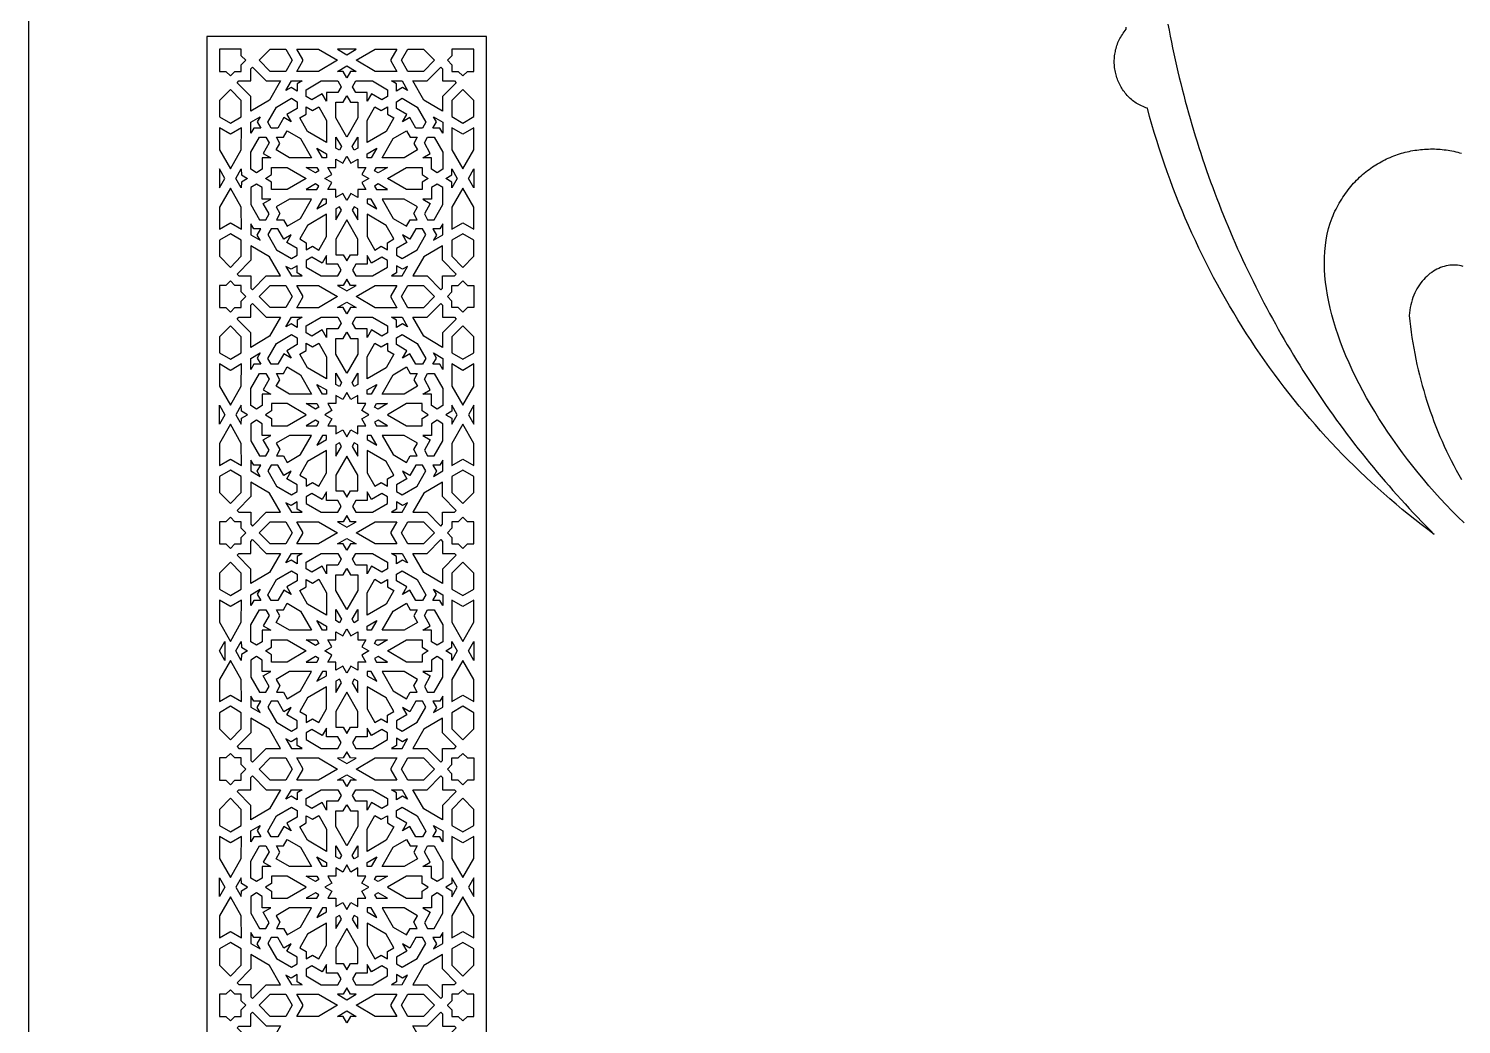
# Model space of a CAD drawing. Extents: x -425 to 425, y -1100 to 1100.
# Drawn here: x -425 to 25.6, y -746.6 to -433.5 of the extents above; entities that cross this region are included whole.
import ezdxf

# ---------------------------------------------------------------- set-up
doc = ezdxf.new("R2010")
doc.units = 0
doc.layers.add('LAYER_1', color=18, linetype='CONTINUOUS')
doc.layers.add('LAYER_2', color=5, linetype='CONTINUOUS')

msp = doc.modelspace()

# ---------------------------------------------------------------- linework, layer by layer
at = {"layer": 'LAYER_1'}
for points in [[(-425, -1100), (425, -1100), (425, 1100), (-425, 1100)], [(-365, -444.93), (-364.99, -444.94), (-364.99, -446.98), (-362.97, -446.98), (-361.56, -448.42), (-360.14, -446.98), (-358.12, -446.98), (-358.12, -444.94), (-356.71, -443.49), (-358.12, -442.04), (-358.12, -440), (-365, -440)], [(-342.1, -443.49), (-344.08, -446.98), (-349.06, -446.98), (-352.5, -443.49), (-349.06, -440), (-344.08, -440)], [(-327.89, -443.49), (-333.82, -446.99), (-340.65, -446.99), (-338.78, -443.7), (-338.73, -443.49), (-338.78, -443.28), (-340.65, -439.99), (-333.82, -439.99)], [(-323.57, -440), (-326.25, -440), (-327.87, -440.02), (-324.94, -441.73), (-322.01, -440.01)], [(-311.13, -443.49), (-311.08, -443.7), (-309.21, -446.99), (-316.04, -446.99), (-321.98, -443.49), (-316.04, -439.99), (-309.21, -439.99), (-311.08, -443.28)], [(-297.36, -443.49), (-300.8, -446.99), (-305.78, -446.99), (-307.77, -443.49), (-305.78, -439.99), (-300.8, -439.99)], [(-291.88, -440), (-291.88, -442.04), (-293.3, -443.49), (-293.3, -443.49), (-293.3, -443.49), (-291.88, -444.94), (-291.88, -446.98), (-289.87, -446.98), (-288.45, -448.42), (-287.03, -446.98), (-285.02, -446.98), (-285.02, -444.94), (-285, -444.92), (-285, -440)], [(-349.23, -455.99), (-355.15, -459.46), (-355.15, -454.92), (-359.45, -450.56), (-358.9, -449.99), (-355.14, -449.99), (-355.14, -446.18), (-354.59, -445.62), (-350.29, -449.98), (-345.8, -449.98)], [(-322.01, -446.96), (-323.82, -446.98), (-324.94, -448.95), (-326.06, -446.98), (-327.87, -446.96), (-324.94, -445.25)], [(-299.7, -449.98), (-295.41, -445.62), (-294.86, -446.18), (-294.86, -449.99), (-291.11, -449.99), (-290.55, -450.56), (-294.85, -454.92), (-294.85, -459.46), (-300.76, -455.99), (-304.18, -449.98)], [(-340.55, -453.19), (-342.49, -452.06), (-344.07, -452.96), (-342.38, -449.99), (-338.99, -449.98), (-340.55, -450.92)], [(-327.78, -453.63), (-331.35, -453.63), (-331.35, -456.36), (-332.69, -454), (-335.93, -455.9), (-337.73, -454.84), (-337.73, -452.73), (-333.03, -449.99), (-327.79, -449.99), (-326.68, -451.82)], [(-323.19, -451.82), (-322.09, -449.99), (-316.84, -449.99), (-312.14, -452.73), (-312.14, -454.84), (-313.94, -455.9), (-317.18, -454), (-318.52, -456.36), (-318.52, -453.63), (-322.09, -453.63)], [(-309.32, -450.92), (-310.88, -449.98), (-307.49, -449.99), (-305.8, -452.96), (-307.38, -452.06), (-309.32, -453.19)], [(-361.56, -452.67), (-361.56, -452.67), (-365, -456.16), (-365, -461.21), (-361.56, -463.22), (-358.12, -461.21), (-358.12, -456.16), (-361.55, -452.67)], [(-326.12, -456.65), (-324.94, -454.7), (-323.75, -456.65), (-321.5, -456.65), (-321.5, -461.58), (-324.94, -467.62), (-328.38, -461.58), (-328.38, -456.65)], [(-288.45, -452.67), (-291.89, -456.16), (-291.89, -461.2), (-288.45, -463.22), (-285.01, -461.2), (-285.01, -456.16)], [(-342.35, -455.44), (-340.55, -456.5), (-340.55, -458.61), (-343.79, -460.51), (-342.45, -462.86), (-344.77, -461.5), (-346.65, -464.79), (-348.73, -464.79), (-349.77, -462.97), (-347.05, -458.2)], [(-339.73, -461.61), (-337.73, -460.44), (-337.73, -458.15), (-335.78, -459.29), (-333.78, -458.12), (-331.35, -462.39), (-331.35, -469.37), (-337.31, -465.88)], [(-316.09, -458.12), (-314.09, -459.29), (-312.14, -458.15), (-312.14, -460.44), (-310.14, -461.61), (-312.56, -465.88), (-318.52, -469.37), (-318.52, -462.39)], [(-309.32, -456.5), (-307.52, -455.44), (-302.82, -458.2), (-300.1, -462.97), (-301.14, -464.79), (-303.22, -464.79), (-305.1, -461.5), (-307.42, -462.86), (-306.08, -460.51), (-309.32, -458.61)], [(-352.22, -461.23), (-353.11, -462.82), (-351.99, -464.79), (-354.23, -464.79), (-355.15, -466.37), (-355.14, -462.94)], [(-296.76, -462.82), (-297.65, -461.23), (-294.73, -462.94), (-294.72, -466.37), (-295.64, -464.79), (-297.88, -464.79)], [(-361.56, -466.7), (-361.56, -466.7), (-361.76, -466.58), (-365, -464.69), (-365, -471.62), (-361.56, -477.62), (-361.56, -477.62), (-361.56, -477.62), (-358.12, -471.62), (-358.11, -464.69), (-361.35, -466.58), (-361.55, -466.7)], [(-351.2, -472.76), (-348.87, -474.13), (-351.55, -474.13), (-351.55, -477.75), (-353.35, -478.86), (-355.15, -477.74), (-355.15, -472.42), (-352.44, -467.65), (-350.36, -467.65), (-349.32, -469.47)], [(-347.13, -471.66), (-345.97, -469.63), (-347.1, -467.65), (-344.85, -467.65), (-343.69, -465.62), (-339.48, -468.08), (-336.04, -474.13), (-342.92, -474.13)], [(-328.38, -471.11), (-328.38, -467.61), (-326.65, -470.64), (-327.28, -471.75)], [(-323.22, -470.64), (-321.5, -467.61), (-321.5, -471.11), (-322.59, -471.75)], [(-306.18, -465.62), (-305.02, -467.65), (-302.77, -467.65), (-303.9, -469.63), (-302.74, -471.66), (-306.95, -474.13), (-313.83, -474.13), (-310.39, -468.08)], [(-298.67, -472.76), (-300.55, -469.47), (-299.51, -467.65), (-297.43, -467.65), (-294.72, -472.42), (-294.72, -477.74), (-296.53, -478.86), (-298.32, -477.75), (-298.32, -474.13), (-301.01, -474.13)], [(-288.45, -466.7), (-291.89, -464.68), (-291.89, -471.62), (-288.45, -477.62), (-288.45, -477.62), (-288.44, -477.62), (-285.01, -471.62), (-285.01, -464.68)], [(-331.35, -474.13), (-332.61, -474.13), (-334.33, -471.1), (-331.35, -472.85)], [(-317.26, -474.13), (-318.52, -474.13), (-318.52, -472.85), (-315.54, -471.1)], [(-350.5, -480.63), (-348.58, -479.43), (-348.58, -477.14), (-343.72, -477.14), (-337.76, -480.63), (-343.72, -484.12), (-348.58, -484.12), (-348.58, -481.83)], [(-334.79, -478.89), (-337.77, -477.14), (-334.33, -477.14), (-333.69, -478.25)], [(-331.82, -480.63), (-329.63, -479.35), (-330.89, -477.14), (-328.38, -477.14), (-328.38, -474.59), (-326.19, -475.86), (-324.94, -473.65), (-323.68, -475.86), (-321.5, -474.59), (-321.5, -477.14), (-318.98, -477.14), (-320.24, -479.35), (-318.06, -480.63), (-320.24, -481.91), (-318.98, -484.12), (-321.5, -484.12), (-321.5, -486.67), (-323.68, -485.4), (-324.94, -487.61), (-326.19, -485.4), (-328.38, -486.67), (-328.38, -484.12), (-330.89, -484.12), (-329.63, -481.91)], [(-315.08, -478.89), (-316.18, -478.25), (-315.55, -477.14), (-312.1, -477.14)], [(-312.11, -480.63), (-306.15, -477.14), (-301.29, -477.14), (-301.29, -479.43), (-299.37, -480.63), (-301.29, -481.83), (-301.29, -484.12), (-306.15, -484.12)], [(-365, -481.82), (-364.98, -483.6), (-363.3, -480.63), (-364.98, -477.66), (-365, -479.45)], [(-359.82, -480.63), (-358.13, -477.66), (-358.11, -479.49), (-356.17, -480.63), (-358.11, -481.77), (-358.13, -483.6)], [(-293.83, -480.63), (-291.89, -479.49), (-291.87, -477.65), (-290.19, -480.63), (-291.87, -483.61), (-291.89, -481.77)], [(-285.01, -481.82), (-285.02, -483.6), (-286.71, -480.63), (-285.02, -477.66), (-285.01, -479.45)], [(-361.56, -483.64), (-361.56, -483.64), (-365, -489.64), (-365, -496.57), (-361.76, -494.68), (-361.56, -494.56), (-361.56, -494.56), (-361.55, -494.56), (-361.35, -494.68), (-358.11, -496.57), (-358.12, -489.64), (-361.56, -483.64)], [(-351.2, -488.5), (-348.87, -487.13), (-351.55, -487.13), (-351.55, -483.51), (-353.35, -482.4), (-355.15, -483.52), (-355.15, -488.84), (-352.44, -493.61), (-350.36, -493.61), (-349.32, -491.79)], [(-334.79, -482.37), (-337.77, -484.12), (-334.33, -484.12), (-333.69, -483.01)], [(-315.08, -482.37), (-316.18, -483.01), (-315.55, -484.12), (-312.1, -484.12)], [(-298.67, -488.5), (-300.55, -491.79), (-299.51, -493.61), (-297.43, -493.61), (-294.72, -488.84), (-294.72, -483.52), (-296.53, -482.4), (-298.32, -483.51), (-298.32, -487.13), (-301.01, -487.13)], [(-288.45, -483.64), (-288.45, -483.64), (-291.89, -489.65), (-291.89, -496.58), (-288.45, -494.56), (-285.01, -496.58), (-285.01, -489.65), (-288.44, -483.64)], [(-347.13, -489.6), (-345.97, -491.63), (-347.1, -493.61), (-344.85, -493.61), (-343.69, -495.64), (-339.48, -493.18), (-336.04, -487.13), (-342.92, -487.13)], [(-331.35, -487.13), (-332.61, -487.13), (-334.33, -490.16), (-331.35, -488.42)], [(-328.38, -490.16), (-328.38, -493.65), (-326.65, -490.62), (-327.28, -489.52)], [(-323.22, -490.62), (-321.5, -493.65), (-321.5, -490.16), (-322.59, -489.52)], [(-317.26, -487.13), (-318.52, -487.13), (-318.52, -488.42), (-315.54, -490.16)], [(-306.18, -495.64), (-305.02, -493.61), (-302.77, -493.61), (-303.9, -491.63), (-302.74, -489.6), (-306.95, -487.13), (-313.83, -487.13), (-310.39, -493.18)], [(-352.22, -500.04), (-353.11, -498.44), (-351.99, -496.47), (-354.23, -496.47), (-355.15, -494.89), (-355.14, -498.32)], [(-339.73, -499.65), (-337.73, -500.83), (-337.73, -503.11), (-335.78, -501.97), (-333.78, -503.15), (-331.35, -498.87), (-331.35, -491.9), (-337.31, -495.38)], [(-326.12, -504.61), (-324.94, -506.56), (-323.75, -504.61), (-321.5, -504.61), (-321.5, -499.68), (-324.94, -493.64), (-328.38, -499.68), (-328.38, -504.61)], [(-316.09, -503.15), (-314.09, -501.97), (-312.14, -503.11), (-312.14, -500.83), (-310.14, -499.65), (-312.56, -495.38), (-318.52, -491.9), (-318.52, -498.87)], [(-296.76, -498.44), (-297.65, -500.04), (-294.73, -498.32), (-294.72, -494.89), (-295.64, -496.47), (-297.88, -496.47)], [(-361.56, -498.04), (-365, -500.06), (-365, -505.1), (-361.56, -508.59), (-361.56, -508.59), (-361.55, -508.59), (-358.12, -505.1), (-358.12, -500.06)], [(-342.35, -505.82), (-340.55, -504.76), (-340.55, -502.65), (-343.79, -500.75), (-342.45, -498.4), (-344.77, -499.76), (-346.65, -496.47), (-348.73, -496.47), (-349.77, -498.3), (-347.05, -503.06)], [(-309.32, -504.76), (-307.52, -505.82), (-302.82, -503.06), (-300.1, -498.3), (-301.14, -496.47), (-303.22, -496.47), (-305.1, -499.76), (-307.42, -498.4), (-306.08, -500.75), (-309.32, -502.65)], [(-288.45, -498.04), (-291.89, -500.06), (-291.89, -505.1), (-288.45, -508.59), (-285.01, -505.1), (-285.01, -500.06)], [(-349.23, -505.27), (-355.15, -501.8), (-355.15, -506.34), (-359.45, -510.7), (-358.9, -511.27), (-355.14, -511.27), (-355.14, -515.08), (-354.59, -515.64), (-350.29, -511.28), (-345.8, -511.28)], [(-299.7, -511.28), (-295.41, -515.64), (-294.86, -515.08), (-294.86, -511.27), (-291.11, -511.27), (-290.55, -510.7), (-294.85, -506.34), (-294.85, -501.8), (-300.76, -505.27), (-304.18, -511.28)], [(-340.55, -508.07), (-342.49, -509.21), (-344.07, -508.3), (-342.38, -511.27), (-338.99, -511.28), (-340.55, -510.34)], [(-327.78, -507.63), (-331.35, -507.63), (-331.35, -504.9), (-332.69, -507.27), (-335.93, -505.36), (-337.73, -506.42), (-337.73, -508.53), (-333.03, -511.28), (-327.79, -511.28), (-326.68, -509.45)], [(-323.19, -509.45), (-322.09, -511.28), (-316.84, -511.28), (-312.14, -508.53), (-312.14, -506.42), (-313.94, -505.36), (-317.18, -507.27), (-318.52, -504.9), (-318.52, -507.63), (-322.09, -507.63)], [(-309.32, -510.34), (-310.88, -511.28), (-307.49, -511.27), (-305.8, -508.3), (-307.38, -509.21), (-309.32, -508.07)], [(-365, -519.21), (-364.99, -519.22), (-364.99, -521.26), (-362.97, -521.26), (-361.56, -522.7), (-360.14, -521.26), (-358.12, -521.26), (-358.12, -519.22), (-356.71, -517.77), (-356.71, -517.77), (-356.71, -517.77), (-356.71, -517.77), (-358.12, -516.32), (-358.12, -514.28), (-360.14, -514.28), (-361.56, -512.85), (-362.97, -514.28), (-364.99, -514.28), (-364.99, -516.32), (-365, -516.34)], [(-322.01, -514.3), (-323.82, -514.28), (-324.94, -512.31), (-326.06, -514.28), (-327.87, -514.3), (-324.94, -516.01)], [(-285, -519.2), (-285.02, -519.22), (-285.02, -521.26), (-287.03, -521.26), (-288.45, -522.7), (-289.87, -521.26), (-291.88, -521.26), (-291.88, -519.22), (-293.3, -517.77), (-291.88, -516.32), (-291.88, -514.28), (-289.87, -514.28), (-288.45, -512.85), (-287.03, -514.28), (-285.02, -514.28), (-285.02, -516.32), (-285, -516.34)], [(-342.1, -517.77), (-344.08, -521.26), (-349.06, -521.26), (-352.5, -517.77), (-349.06, -514.28), (-344.08, -514.28)], [(-327.89, -517.77), (-333.82, -521.27), (-340.65, -521.27), (-338.78, -517.99), (-338.73, -517.77), (-338.78, -517.56), (-340.65, -514.28), (-333.82, -514.28)], [(-311.13, -517.77), (-311.08, -517.99), (-309.21, -521.27), (-316.04, -521.27), (-321.98, -517.77), (-316.04, -514.27), (-309.21, -514.28), (-311.08, -517.56)], [(-297.36, -517.77), (-300.8, -521.27), (-305.78, -521.27), (-307.77, -517.77), (-305.78, -514.28), (-300.8, -514.28)], [(-349.23, -530.27), (-355.15, -533.75), (-355.15, -529.2), (-359.45, -524.84), (-358.9, -524.28), (-355.14, -524.28), (-355.14, -520.47), (-354.59, -519.91), (-350.29, -524.27), (-345.8, -524.27)], [(-322.01, -521.25), (-323.82, -521.26), (-324.94, -523.23), (-326.06, -521.26), (-327.87, -521.24), (-324.94, -519.54)], [(-299.7, -524.27), (-295.41, -519.91), (-294.86, -520.47), (-294.86, -524.28), (-291.11, -524.28), (-290.55, -524.84), (-294.85, -529.2), (-294.85, -533.75), (-300.76, -530.27), (-304.18, -524.27)], [(-361.56, -526.96), (-361.56, -526.95), (-365, -530.44), (-365, -535.49), (-361.56, -537.5), (-358.12, -535.49), (-358.12, -530.44), (-361.55, -526.95)], [(-340.55, -527.48), (-342.49, -526.34), (-344.07, -527.24), (-342.38, -524.27), (-338.99, -524.27), (-340.55, -525.2)], [(-327.78, -527.92), (-331.35, -527.92), (-331.35, -530.64), (-332.69, -528.28), (-335.93, -530.18), (-337.73, -529.13), (-337.73, -527.02), (-333.03, -524.27), (-327.79, -524.27), (-326.68, -526.1)], [(-323.19, -526.1), (-322.09, -524.27), (-316.84, -524.27), (-312.14, -527.02), (-312.14, -529.13), (-313.94, -530.18), (-317.18, -528.28), (-318.52, -530.64), (-318.52, -527.92), (-322.09, -527.92)], [(-309.32, -525.2), (-310.88, -524.27), (-307.49, -524.27), (-305.8, -527.24), (-307.38, -526.34), (-309.32, -527.48)], [(-288.45, -526.95), (-291.89, -530.44), (-291.89, -535.49), (-288.45, -537.5), (-285.01, -535.49), (-285.01, -530.44)], [(-342.35, -529.73), (-340.55, -530.78), (-340.55, -532.89), (-343.79, -534.79), (-342.45, -537.15), (-344.77, -535.79), (-346.65, -539.07), (-348.73, -539.07), (-349.77, -537.25), (-347.05, -532.48)], [(-326.12, -530.93), (-324.94, -528.98), (-323.75, -530.93), (-321.5, -530.93), (-321.5, -535.86), (-324.94, -541.91), (-328.38, -535.86), (-328.38, -530.93)], [(-309.32, -530.78), (-307.52, -529.73), (-302.82, -532.48), (-300.1, -537.25), (-301.14, -539.07), (-303.22, -539.07), (-305.1, -535.79), (-307.42, -537.15), (-306.08, -534.79), (-309.32, -532.89)], [(-352.22, -535.51), (-353.11, -537.1), (-351.99, -539.07), (-354.23, -539.07), (-355.15, -540.66), (-355.14, -537.22)], [(-339.73, -535.89), (-337.73, -534.72), (-337.73, -532.43), (-335.78, -533.58), (-333.78, -532.4), (-331.35, -536.67), (-331.35, -543.65), (-337.31, -540.16)], [(-316.09, -532.4), (-314.09, -533.58), (-312.14, -532.43), (-312.14, -534.72), (-310.14, -535.89), (-312.56, -540.16), (-318.52, -543.65), (-318.52, -536.67)], [(-296.76, -537.1), (-297.65, -535.51), (-294.73, -537.22), (-294.72, -540.66), (-295.64, -539.07), (-297.88, -539.07)], [(-361.56, -540.98), (-361.56, -540.98), (-361.76, -540.87), (-365, -538.97), (-365, -545.9), (-361.56, -551.9), (-361.56, -551.9), (-361.56, -551.9), (-358.12, -545.9), (-358.11, -538.97), (-361.35, -540.87), (-361.55, -540.98)], [(-347.13, -545.94), (-345.97, -543.91), (-347.1, -541.93), (-344.85, -541.93), (-343.69, -539.9), (-339.48, -542.37), (-336.04, -548.41), (-342.92, -548.41)], [(-306.18, -539.9), (-305.02, -541.93), (-302.77, -541.93), (-303.9, -543.91), (-302.74, -545.94), (-306.95, -548.41), (-313.83, -548.41), (-310.39, -542.37)], [(-288.45, -540.98), (-291.89, -538.97), (-291.89, -545.9), (-288.45, -551.9), (-288.45, -551.9), (-288.44, -551.9), (-285.01, -545.9), (-285.01, -538.97)], [(-351.2, -547.05), (-348.87, -548.41), (-351.55, -548.41), (-351.55, -552.03), (-353.35, -553.15), (-355.15, -552.02), (-355.15, -546.7), (-352.44, -541.93), (-350.36, -541.93), (-349.32, -543.76)], [(-328.38, -545.39), (-328.38, -541.89), (-326.65, -544.92), (-327.28, -546.03)], [(-323.22, -544.92), (-321.5, -541.89), (-321.5, -545.39), (-322.59, -546.03)], [(-298.67, -547.05), (-300.55, -543.76), (-299.51, -541.93), (-297.43, -541.93), (-294.72, -546.7), (-294.72, -552.02), (-296.53, -553.15), (-298.32, -552.03), (-298.32, -548.41), (-301.01, -548.41)], [(-331.35, -548.41), (-332.61, -548.41), (-334.33, -545.38), (-331.35, -547.13)], [(-331.82, -554.91), (-329.63, -556.19), (-330.89, -558.4), (-328.38, -558.4), (-328.38, -560.96), (-326.19, -559.68), (-324.94, -561.89), (-323.68, -559.68), (-321.5, -560.96), (-321.5, -558.4), (-318.98, -558.4), (-320.24, -556.19), (-318.06, -554.91), (-320.24, -553.64), (-318.98, -551.42), (-321.5, -551.42), (-321.5, -548.87), (-323.68, -550.15), (-324.94, -547.94), (-326.19, -550.15), (-328.38, -548.87), (-328.38, -551.42), (-330.89, -551.42), (-329.63, -553.64)], [(-317.26, -548.41), (-318.52, -548.41), (-318.52, -547.13), (-315.54, -545.38)], [(-365, -553.73), (-364.98, -551.94), (-363.3, -554.91), (-364.98, -557.88), (-365, -556.1)], [(-359.82, -554.91), (-358.13, -557.88), (-358.11, -556.05), (-356.17, -554.91), (-358.11, -553.78), (-358.13, -551.94)], [(-350.5, -554.91), (-348.58, -556.11), (-348.58, -558.4), (-343.72, -558.4), (-337.76, -554.91), (-343.72, -551.42), (-348.58, -551.42), (-348.58, -553.72)], [(-334.79, -553.17), (-337.77, -551.42), (-334.33, -551.42), (-333.69, -552.53)], [(-315.08, -553.17), (-316.18, -552.53), (-315.55, -551.42), (-312.1, -551.42)], [(-312.11, -554.91), (-306.15, -558.4), (-301.29, -558.4), (-301.29, -556.11), (-299.37, -554.91), (-301.29, -553.72), (-301.29, -551.42), (-306.15, -551.42)], [(-293.83, -554.91), (-291.89, -556.05), (-291.87, -557.89), (-290.19, -554.91), (-291.87, -551.94), (-291.89, -553.78)], [(-285.01, -553.73), (-285.02, -551.94), (-286.71, -554.91), (-285.02, -557.88), (-285.01, -556.1)], [(-361.56, -557.93), (-361.56, -557.93), (-365, -563.93), (-365, -570.86), (-361.76, -568.96), (-361.56, -568.85), (-361.56, -568.85), (-361.55, -568.85), (-361.35, -568.96), (-358.11, -570.86), (-358.12, -563.93), (-361.56, -557.93)], [(-351.2, -562.78), (-348.87, -561.42), (-351.55, -561.42), (-351.55, -557.8), (-353.35, -556.68), (-355.15, -557.81), (-355.15, -563.13), (-352.44, -567.89), (-350.36, -567.89), (-349.32, -566.07)], [(-334.79, -556.66), (-337.77, -558.4), (-334.33, -558.4), (-333.69, -557.3)], [(-315.08, -556.66), (-316.18, -557.3), (-315.55, -558.4), (-312.1, -558.4)], [(-298.67, -562.78), (-300.55, -566.07), (-299.51, -567.89), (-297.43, -567.89), (-294.72, -563.13), (-294.72, -557.81), (-296.53, -556.68), (-298.32, -557.8), (-298.32, -561.42), (-301.01, -561.42)], [(-288.45, -557.93), (-288.45, -557.93), (-291.89, -563.93), (-291.89, -570.86), (-288.45, -568.85), (-285.01, -570.86), (-285.01, -563.93), (-288.44, -557.93)], [(-347.13, -563.88), (-345.97, -565.91), (-347.1, -567.89), (-344.85, -567.89), (-343.69, -569.92), (-339.48, -567.46), (-336.04, -561.42), (-342.92, -561.42)], [(-331.35, -561.42), (-332.61, -561.42), (-334.33, -564.45), (-331.35, -562.7)], [(-317.26, -561.42), (-318.52, -561.42), (-318.52, -562.7), (-315.54, -564.45)], [(-306.18, -569.92), (-305.02, -567.89), (-302.77, -567.89), (-303.9, -565.91), (-302.74, -563.88), (-306.95, -561.42), (-313.83, -561.42), (-310.39, -567.46)], [(-339.73, -573.93), (-337.73, -575.11), (-337.73, -577.4), (-335.78, -576.25), (-333.78, -577.43), (-331.35, -573.16), (-331.35, -566.18), (-337.31, -569.67)], [(-328.38, -564.44), (-328.38, -567.94), (-326.65, -564.91), (-327.28, -563.8)], [(-323.22, -564.91), (-321.5, -567.94), (-321.5, -564.44), (-322.59, -563.8)], [(-316.09, -577.43), (-314.09, -576.25), (-312.14, -577.4), (-312.14, -575.11), (-310.14, -573.93), (-312.56, -569.67), (-318.52, -566.18), (-318.52, -573.16)], [(-352.22, -574.32), (-353.11, -572.72), (-351.99, -570.76), (-354.23, -570.76), (-355.15, -569.17), (-355.14, -572.6)], [(-342.35, -580.1), (-340.55, -579.05), (-340.55, -576.94), (-343.79, -575.04), (-342.45, -572.68), (-344.77, -574.04), (-346.65, -570.76), (-348.73, -570.76), (-349.77, -572.58), (-347.05, -577.35)], [(-326.12, -578.89), (-324.94, -580.85), (-323.75, -578.89), (-321.5, -578.9), (-321.5, -573.97), (-324.94, -567.92), (-328.38, -573.97), (-328.38, -578.9)], [(-309.32, -579.05), (-307.52, -580.1), (-302.82, -577.35), (-300.1, -572.58), (-301.14, -570.76), (-303.22, -570.76), (-305.1, -574.04), (-307.42, -572.68), (-306.08, -575.04), (-309.32, -576.94)], [(-296.76, -572.72), (-297.65, -574.32), (-294.73, -572.6), (-294.72, -569.17), (-295.64, -570.76), (-297.88, -570.76)], [(-361.56, -572.33), (-365, -574.34), (-365, -579.39), (-361.56, -582.87), (-361.56, -582.87), (-361.55, -582.87), (-358.12, -579.39), (-358.12, -574.34)], [(-349.23, -579.55), (-355.15, -576.08), (-355.15, -580.63), (-359.45, -584.99), (-358.9, -585.55), (-355.14, -585.55), (-355.14, -589.36), (-354.59, -589.92), (-350.29, -585.56), (-345.8, -585.56)], [(-299.7, -585.56), (-295.41, -589.92), (-294.86, -589.36), (-294.86, -585.55), (-291.11, -585.55), (-290.55, -584.99), (-294.85, -580.63), (-294.85, -576.08), (-300.76, -579.55), (-304.18, -585.56)], [(-288.45, -572.33), (-291.89, -574.34), (-291.89, -579.39), (-288.45, -582.87), (-285.01, -579.39), (-285.01, -574.34)], [(-327.78, -581.91), (-331.35, -581.91), (-331.35, -579.19), (-332.69, -581.55), (-335.93, -579.65), (-337.73, -580.7), (-337.73, -582.81), (-333.03, -585.56), (-327.79, -585.56), (-326.68, -583.73)], [(-323.19, -583.73), (-322.09, -585.56), (-316.84, -585.56), (-312.14, -582.81), (-312.14, -580.7), (-313.94, -579.65), (-317.18, -581.55), (-318.52, -579.19), (-318.52, -581.91), (-322.09, -581.91)], [(-340.55, -582.35), (-342.49, -583.49), (-344.07, -582.59), (-342.38, -585.55), (-338.99, -585.56), (-340.55, -584.63)], [(-309.32, -584.63), (-310.88, -585.56), (-307.49, -585.55), (-305.8, -582.59), (-307.38, -583.49), (-309.32, -582.35)], [(-365, -593.49), (-364.99, -593.5), (-364.99, -595.55), (-362.97, -595.55), (-361.56, -596.98), (-360.14, -595.55), (-358.12, -595.55), (-358.12, -593.5), (-356.71, -592.06), (-358.12, -590.61), (-358.12, -588.57), (-360.14, -588.57), (-361.56, -587.13), (-362.97, -588.57), (-364.99, -588.57), (-364.99, -590.61), (-365, -590.62)], [(-342.1, -592.06), (-344.08, -595.55), (-349.06, -595.55), (-352.5, -592.06), (-349.06, -588.57), (-344.08, -588.57)], [(-327.89, -592.06), (-333.82, -595.55), (-340.65, -595.55), (-338.78, -592.27), (-338.73, -592.06), (-338.78, -591.84), (-340.65, -588.56), (-333.82, -588.56)], [(-322.01, -588.58), (-323.82, -588.57), (-324.94, -586.6), (-326.06, -588.57), (-327.87, -588.59), (-324.94, -590.29)], [(-311.13, -592.06), (-311.08, -592.27), (-309.21, -595.55), (-316.04, -595.56), (-321.98, -592.06), (-316.04, -588.56), (-309.21, -588.56), (-311.08, -591.84)], [(-297.36, -592.06), (-300.8, -595.55), (-305.78, -595.55), (-307.77, -592.06), (-305.78, -588.56), (-300.8, -588.56)], [(-285, -590.63), (-285.02, -590.61), (-285.02, -588.57), (-287.03, -588.57), (-288.45, -587.13), (-289.87, -588.57), (-291.88, -588.57), (-291.88, -590.61), (-293.3, -592.06), (-293.3, -592.06), (-293.3, -592.06), (-291.88, -593.5), (-291.88, -595.55), (-289.87, -595.55), (-288.45, -596.98), (-287.03, -595.55), (-285.02, -595.55), (-285.02, -593.5), (-285, -593.49)], [(-349.23, -604.56), (-355.15, -608.03), (-355.15, -603.48), (-359.45, -599.12), (-358.9, -598.56), (-355.14, -598.56), (-355.14, -594.75), (-354.59, -594.19), (-350.29, -598.55), (-345.8, -598.55)], [(-322.01, -595.53), (-323.82, -595.55), (-324.94, -597.52), (-326.06, -595.55), (-327.87, -595.53), (-324.94, -593.82)], [(-299.7, -598.55), (-295.41, -594.19), (-294.86, -594.75), (-294.86, -598.56), (-291.11, -598.56), (-290.55, -599.12), (-294.85, -603.48), (-294.85, -608.03), (-300.76, -604.56), (-304.18, -598.55)], [(-340.55, -601.76), (-342.49, -600.62), (-344.07, -601.53), (-342.38, -598.56), (-338.99, -598.55), (-340.55, -599.49)], [(-327.78, -602.2), (-331.35, -602.2), (-331.35, -604.93), (-332.69, -602.56), (-335.93, -604.46), (-337.73, -603.41), (-337.73, -601.3), (-333.03, -598.55), (-327.79, -598.55), (-326.68, -600.38)], [(-323.19, -600.38), (-322.09, -598.55), (-316.84, -598.55), (-312.14, -601.3), (-312.14, -603.41), (-313.94, -604.46), (-317.18, -602.56), (-318.52, -604.93), (-318.52, -602.2), (-322.09, -602.2)], [(-309.32, -599.49), (-310.88, -598.55), (-307.49, -598.56), (-305.8, -601.53), (-307.38, -600.62), (-309.32, -601.76)], [(-361.56, -601.24), (-361.56, -601.24), (-365, -604.73), (-365, -609.77), (-361.56, -611.79), (-358.12, -609.77), (-358.12, -604.73), (-361.55, -601.24)], [(-326.12, -605.22), (-324.94, -603.26), (-323.75, -605.22), (-321.5, -605.22), (-321.5, -610.15), (-324.94, -616.19), (-328.38, -610.15), (-328.38, -605.22)], [(-288.45, -601.24), (-291.89, -604.73), (-291.89, -609.77), (-288.45, -611.79), (-285.01, -609.77), (-285.01, -604.73)], [(-342.35, -604.01), (-340.55, -605.06), (-340.55, -607.18), (-343.79, -609.08), (-342.45, -611.43), (-344.77, -610.07), (-346.65, -613.36), (-348.73, -613.36), (-349.77, -611.53), (-347.05, -606.77)], [(-339.73, -610.18), (-337.73, -609), (-337.73, -606.72), (-335.78, -607.86), (-333.78, -606.68), (-331.35, -610.96), (-331.35, -617.93), (-337.31, -614.44)], [(-316.09, -606.68), (-314.09, -607.86), (-312.14, -606.72), (-312.14, -609), (-310.14, -610.18), (-312.56, -614.44), (-318.52, -617.93), (-318.52, -610.96)], [(-309.32, -605.06), (-307.52, -604.01), (-302.82, -606.77), (-300.1, -611.53), (-301.14, -613.36), (-303.22, -613.36), (-305.1, -610.07), (-307.42, -611.43), (-306.08, -609.08), (-309.32, -607.18)], [(-352.22, -609.79), (-353.11, -611.39), (-351.99, -613.36), (-354.23, -613.36), (-355.15, -614.94), (-355.14, -611.51)], [(-296.76, -611.39), (-297.65, -609.79), (-294.73, -611.51), (-294.72, -614.94), (-295.64, -613.36), (-297.88, -613.36)], [(-361.56, -615.27), (-361.56, -615.27), (-361.76, -615.15), (-365, -613.25), (-365, -620.19), (-361.56, -626.19), (-361.56, -626.18), (-361.56, -626.19), (-358.12, -620.19), (-358.11, -613.25), (-361.35, -615.15), (-361.55, -615.27)], [(-351.2, -621.33), (-348.87, -622.69), (-351.55, -622.69), (-351.55, -626.32), (-353.35, -627.43), (-355.15, -626.31), (-355.15, -620.99), (-352.44, -616.22), (-350.36, -616.22), (-349.32, -618.04)], [(-347.13, -620.23), (-345.97, -618.2), (-347.1, -616.22), (-344.85, -616.22), (-343.69, -614.19), (-339.48, -616.65), (-336.04, -622.69), (-342.92, -622.69)], [(-328.38, -619.67), (-328.38, -616.18), (-326.65, -619.21), (-327.28, -620.31)], [(-323.22, -619.21), (-321.5, -616.18), (-321.5, -619.67), (-322.59, -620.31)], [(-306.18, -614.19), (-305.02, -616.22), (-302.77, -616.22), (-303.9, -618.2), (-302.74, -620.23), (-306.95, -622.69), (-313.83, -622.69), (-310.39, -616.65)], [(-298.67, -621.33), (-300.55, -618.04), (-299.51, -616.22), (-297.43, -616.22), (-294.72, -620.99), (-294.72, -626.31), (-296.53, -627.43), (-298.32, -626.32), (-298.32, -622.69), (-301.01, -622.69)], [(-288.45, -615.27), (-291.89, -613.25), (-291.89, -620.18), (-288.45, -626.19), (-288.45, -626.18), (-288.44, -626.19), (-285.01, -620.18), (-285.01, -613.25)], [(-331.35, -622.69), (-332.61, -622.69), (-334.33, -619.67), (-331.35, -621.41)], [(-317.26, -622.69), (-318.52, -622.69), (-318.52, -621.41), (-315.54, -619.67)], [(-363.3, -630.38), (-363.31, -632.17), (-365, -629.2), (-363.31, -626.23), (-363.3, -628.01)], [(-359.82, -629.2), (-358.13, -626.23), (-358.11, -628.06), (-356.17, -629.2), (-358.11, -630.34), (-358.13, -632.17)], [(-350.5, -629.2), (-348.58, -628), (-348.58, -625.71), (-343.72, -625.71), (-337.76, -629.2), (-343.72, -632.69), (-348.58, -632.69), (-348.58, -630.4)], [(-334.79, -627.46), (-337.77, -625.71), (-334.33, -625.71), (-333.69, -626.82)], [(-331.82, -629.2), (-329.63, -627.92), (-330.89, -625.71), (-328.38, -625.71), (-328.38, -623.15), (-326.19, -624.43), (-324.94, -622.22), (-323.68, -624.43), (-321.5, -623.15), (-321.5, -625.71), (-318.98, -625.71), (-320.24, -627.92), (-318.06, -629.2), (-320.24, -630.48), (-318.98, -632.69), (-321.5, -632.69), (-321.5, -635.24), (-323.68, -633.97), (-324.94, -636.18), (-326.19, -633.97), (-328.38, -635.24), (-328.38, -632.69), (-330.89, -632.69), (-329.63, -630.48)], [(-315.08, -627.46), (-316.18, -626.82), (-315.55, -625.71), (-312.1, -625.71)], [(-312.11, -629.2), (-306.15, -625.71), (-301.29, -625.71), (-301.29, -628), (-299.37, -629.2), (-301.29, -630.4), (-301.29, -632.69), (-306.15, -632.69)], [(-293.83, -629.2), (-291.89, -628.06), (-291.87, -626.22), (-290.19, -629.2), (-291.87, -632.18), (-291.89, -630.34)], [(-285.01, -630.38), (-285.02, -632.17), (-286.71, -629.2), (-285.02, -626.23), (-285.01, -628.01)], [(-361.56, -632.21), (-361.56, -632.21), (-365, -638.21), (-365, -645.14), (-361.76, -643.25), (-361.56, -643.13), (-361.56, -643.13), (-361.55, -643.13), (-361.35, -643.25), (-358.11, -645.14), (-358.12, -638.21), (-361.56, -632.21)], [(-351.2, -637.07), (-348.87, -635.7), (-351.55, -635.7), (-351.55, -632.08), (-353.35, -630.97), (-355.15, -632.09), (-355.15, -637.41), (-352.44, -642.18), (-350.36, -642.18), (-349.32, -640.36)], [(-334.79, -630.94), (-337.77, -632.69), (-334.33, -632.69), (-333.69, -631.58)], [(-315.08, -630.94), (-316.18, -631.58), (-315.55, -632.69), (-312.1, -632.69)], [(-298.67, -637.07), (-300.55, -640.36), (-299.51, -642.18), (-297.43, -642.18), (-294.72, -637.41), (-294.72, -632.09), (-296.53, -630.97), (-298.32, -632.08), (-298.32, -635.7), (-301.01, -635.7)], [(-288.45, -632.21), (-288.45, -632.21), (-291.89, -638.21), (-291.89, -645.14), (-288.45, -643.13), (-285.01, -645.14), (-285.01, -638.21), (-288.44, -632.21)], [(-347.13, -638.17), (-345.97, -640.2), (-347.1, -642.18), (-344.85, -642.18), (-343.69, -644.21), (-339.48, -641.75), (-336.04, -635.7), (-342.92, -635.7)], [(-331.35, -635.7), (-332.61, -635.7), (-334.33, -638.73), (-331.35, -636.98)], [(-328.38, -638.72), (-328.38, -642.22), (-326.65, -639.19), (-327.28, -638.08)], [(-323.22, -639.19), (-321.5, -642.22), (-321.5, -638.72), (-322.59, -638.08)], [(-317.26, -635.7), (-318.52, -635.7), (-318.52, -636.98), (-315.54, -638.73)], [(-306.18, -644.21), (-305.02, -642.18), (-302.77, -642.18), (-303.9, -640.2), (-302.74, -638.17), (-306.95, -635.7), (-313.83, -635.7), (-310.39, -641.75)], [(-352.22, -648.6), (-353.11, -647.01), (-351.99, -645.04), (-354.23, -645.04), (-355.15, -643.46), (-355.14, -646.89)], [(-339.73, -648.22), (-337.73, -649.39), (-337.73, -651.68), (-335.78, -650.54), (-333.78, -651.71), (-331.35, -647.44), (-331.35, -640.46), (-337.31, -643.95)], [(-326.12, -653.18), (-324.94, -655.13), (-323.75, -653.18), (-321.5, -653.18), (-321.5, -648.25), (-324.94, -642.21), (-328.38, -648.25), (-328.38, -653.18)], [(-316.09, -651.71), (-314.09, -650.54), (-312.14, -651.68), (-312.14, -649.39), (-310.14, -648.22), (-312.56, -643.95), (-318.52, -640.46), (-318.52, -647.44)], [(-296.76, -647.01), (-297.65, -648.6), (-294.73, -646.89), (-294.72, -643.46), (-295.64, -645.04), (-297.88, -645.04)], [(-361.56, -646.61), (-365, -648.62), (-365, -653.67), (-361.56, -657.16), (-361.56, -657.16), (-361.55, -657.16), (-358.12, -653.67), (-358.12, -648.62)], [(-342.35, -654.38), (-340.55, -653.33), (-340.55, -651.22), (-343.79, -649.32), (-342.45, -646.97), (-344.77, -648.33), (-346.65, -645.04), (-348.73, -645.04), (-349.77, -646.86), (-347.05, -651.63)], [(-309.32, -653.33), (-307.52, -654.38), (-302.82, -651.63), (-300.1, -646.86), (-301.14, -645.04), (-303.22, -645.04), (-305.1, -648.33), (-307.42, -646.97), (-306.08, -649.32), (-309.32, -651.22)], [(-288.45, -646.61), (-291.89, -648.63), (-291.89, -653.67), (-288.45, -657.16), (-285.01, -653.67), (-285.01, -648.63)], [(-349.23, -653.84), (-355.15, -650.36), (-355.15, -654.91), (-359.45, -659.27), (-358.9, -659.83), (-355.14, -659.83), (-355.14, -663.64), (-354.59, -664.21), (-350.29, -659.85), (-345.8, -659.85)], [(-299.7, -659.85), (-295.41, -664.21), (-294.86, -663.64), (-294.86, -659.83), (-291.11, -659.83), (-290.55, -659.27), (-294.85, -654.91), (-294.85, -650.36), (-300.76, -653.84), (-304.18, -659.85)], [(-340.55, -656.64), (-342.49, -657.77), (-344.07, -656.87), (-342.38, -659.84), (-338.99, -659.85), (-340.55, -658.91)], [(-327.78, -656.2), (-331.35, -656.2), (-331.35, -653.47), (-332.69, -655.83), (-335.93, -653.93), (-337.73, -654.98), (-337.73, -657.09), (-333.03, -659.84), (-327.79, -659.84), (-326.68, -658.01)], [(-323.19, -658.01), (-322.09, -659.84), (-316.84, -659.84), (-312.14, -657.09), (-312.14, -654.98), (-313.94, -653.93), (-317.18, -655.83), (-318.52, -653.47), (-318.52, -656.2), (-322.09, -656.2)], [(-309.32, -658.91), (-310.88, -659.85), (-307.49, -659.84), (-305.8, -656.87), (-307.38, -657.77), (-309.32, -656.64)], [(-365, -667.78), (-364.99, -667.79), (-364.99, -669.83), (-362.97, -669.83), (-361.56, -671.27), (-360.14, -669.83), (-358.12, -669.83), (-358.12, -667.79), (-356.71, -666.34), (-356.71, -666.34), (-356.71, -666.34), (-358.12, -664.89), (-358.12, -662.85), (-360.14, -662.85), (-361.56, -661.41), (-362.97, -662.85), (-364.99, -662.85), (-364.99, -664.89), (-365, -664.9)], [(-322.01, -662.87), (-323.82, -662.85), (-324.94, -660.88), (-326.06, -662.85), (-327.87, -662.87), (-324.94, -664.58)], [(-285, -667.77), (-285.02, -667.79), (-285.02, -669.83), (-287.03, -669.83), (-288.45, -671.27), (-289.87, -669.83), (-291.88, -669.83), (-291.88, -667.79), (-293.3, -666.34), (-291.88, -664.89), (-291.88, -662.85), (-289.87, -662.85), (-288.45, -661.41), (-287.03, -662.85), (-285.02, -662.85), (-285.02, -664.89), (-285, -664.91)], [(-342.1, -666.34), (-344.08, -669.83), (-349.06, -669.83), (-352.5, -666.34), (-349.06, -662.85), (-344.08, -662.85)], [(-327.89, -666.34), (-333.82, -669.84), (-340.65, -669.84), (-338.78, -666.55), (-338.73, -666.34), (-338.78, -666.13), (-340.65, -662.84), (-333.82, -662.84)], [(-311.13, -666.34), (-311.08, -666.55), (-309.21, -669.84), (-316.04, -669.84), (-321.98, -666.34), (-316.04, -662.84), (-309.21, -662.84), (-311.08, -666.13)], [(-297.36, -666.34), (-300.8, -669.84), (-305.78, -669.84), (-307.77, -666.34), (-305.78, -662.84), (-300.8, -662.84)], [(-349.23, -678.84), (-355.15, -682.32), (-355.15, -677.77), (-359.45, -673.41), (-358.9, -672.85), (-355.14, -672.85), (-355.14, -669.04), (-354.59, -668.47), (-350.29, -672.83), (-345.8, -672.83)], [(-322.01, -669.82), (-323.82, -669.83), (-324.94, -671.8), (-326.06, -669.83), (-327.87, -669.81), (-324.94, -668.1)], [(-299.7, -672.83), (-295.41, -668.47), (-294.86, -669.04), (-294.86, -672.85), (-291.11, -672.85), (-290.55, -673.41), (-294.85, -677.77), (-294.85, -682.32), (-300.76, -678.84), (-304.18, -672.83)], [(-361.56, -675.52), (-361.56, -675.52), (-365, -679.01), (-365, -684.06), (-361.56, -686.07), (-358.12, -684.06), (-358.12, -679.01), (-361.55, -675.52)], [(-340.55, -676.04), (-342.49, -674.91), (-344.07, -675.81), (-342.38, -672.84), (-338.99, -672.83), (-340.55, -673.77)], [(-327.78, -676.48), (-331.35, -676.48), (-331.35, -679.21), (-332.69, -676.85), (-335.93, -678.75), (-337.73, -677.7), (-337.73, -675.59), (-333.03, -672.84), (-327.79, -672.84), (-326.68, -674.67)], [(-323.19, -674.67), (-322.09, -672.84), (-316.84, -672.84), (-312.14, -675.59), (-312.14, -677.7), (-313.94, -678.75), (-317.18, -676.85), (-318.52, -679.21), (-318.52, -676.48), (-322.09, -676.48)], [(-309.32, -673.77), (-310.88, -672.83), (-307.49, -672.84), (-305.8, -675.81), (-307.38, -674.91), (-309.32, -676.04)], [(-288.45, -675.52), (-291.89, -679.01), (-291.89, -684.06), (-288.45, -686.07), (-285.01, -684.06), (-285.01, -679.01)], [(-342.35, -678.3), (-340.55, -679.35), (-340.55, -681.46), (-343.79, -683.36), (-342.45, -685.71), (-344.77, -684.35), (-346.65, -687.64), (-348.73, -687.64), (-349.77, -685.82), (-347.05, -681.05)], [(-326.12, -679.5), (-324.94, -677.55), (-323.75, -679.5), (-321.5, -679.5), (-321.5, -684.43), (-324.94, -690.47), (-328.38, -684.43), (-328.38, -679.5)], [(-309.32, -679.35), (-307.52, -678.3), (-302.82, -681.05), (-300.1, -685.82), (-301.14, -687.64), (-303.22, -687.64), (-305.1, -684.35), (-307.42, -685.71), (-306.08, -683.36), (-309.32, -681.46)], [(-352.22, -684.08), (-353.11, -685.67), (-351.99, -687.64), (-354.23, -687.64), (-355.15, -689.22), (-355.14, -685.79)], [(-339.73, -684.46), (-337.73, -683.29), (-337.73, -681), (-335.78, -682.14), (-333.78, -680.97), (-331.35, -685.24), (-331.35, -692.22), (-337.31, -688.73)], [(-316.09, -680.97), (-314.09, -682.14), (-312.14, -681), (-312.14, -683.29), (-310.14, -684.46), (-312.56, -688.73), (-318.52, -692.22), (-318.52, -685.24)], [(-296.76, -685.67), (-297.65, -684.08), (-294.73, -685.79), (-294.72, -689.22), (-295.64, -687.64), (-297.88, -687.64)], [(-361.56, -689.55), (-361.56, -689.55), (-361.76, -689.43), (-365, -687.54), (-365, -694.47), (-361.56, -700.47), (-361.56, -700.47), (-361.56, -700.47), (-358.12, -694.47), (-358.11, -687.54), (-361.35, -689.43), (-361.55, -689.55)], [(-347.13, -694.51), (-345.97, -692.48), (-347.1, -690.5), (-344.85, -690.5), (-343.69, -688.47), (-339.48, -690.93), (-336.04, -696.98), (-342.92, -696.98)], [(-306.18, -688.47), (-305.02, -690.5), (-302.77, -690.5), (-303.9, -692.48), (-302.74, -694.51), (-306.95, -696.98), (-313.83, -696.98), (-310.39, -690.93)], [(-288.45, -689.55), (-291.89, -687.54), (-291.89, -694.47), (-288.45, -700.47), (-288.45, -700.47), (-288.44, -700.47), (-285.01, -694.47), (-285.01, -687.54)], [(-351.2, -695.61), (-348.87, -696.98), (-351.55, -696.98), (-351.55, -700.6), (-353.35, -701.71), (-355.15, -700.59), (-355.15, -695.27), (-352.44, -690.5), (-350.36, -690.5), (-349.32, -692.33)], [(-328.38, -693.96), (-328.38, -690.46), (-326.65, -693.49), (-327.28, -694.6)], [(-323.22, -693.49), (-321.5, -690.46), (-321.5, -693.96), (-322.59, -694.6)], [(-298.67, -695.61), (-300.55, -692.33), (-299.51, -690.5), (-297.43, -690.5), (-294.72, -695.27), (-294.72, -700.59), (-296.53, -701.71), (-298.32, -700.6), (-298.32, -696.98), (-301.01, -696.98)], [(-331.35, -696.98), (-332.61, -696.98), (-334.33, -693.95), (-331.35, -695.7)], [(-331.82, -703.48), (-329.63, -704.76), (-330.89, -706.97), (-328.38, -706.97), (-328.38, -709.53), (-326.19, -708.25), (-324.94, -710.46), (-323.68, -708.25), (-321.5, -709.53), (-321.5, -706.97), (-318.98, -706.97), (-320.24, -704.76), (-318.06, -703.48), (-320.24, -702.2), (-318.98, -699.99), (-321.5, -699.99), (-321.5, -697.44), (-323.68, -698.72), (-324.94, -696.5), (-326.19, -698.72), (-328.38, -697.44), (-328.38, -699.99), (-330.89, -699.99), (-329.63, -702.2)], [(-317.26, -696.98), (-318.52, -696.98), (-318.52, -695.7), (-315.54, -693.95)], [(-365, -702.3), (-364.98, -700.51), (-363.3, -703.48), (-364.98, -706.45), (-365, -704.67)], [(-359.82, -703.48), (-358.13, -706.45), (-358.11, -704.62), (-356.17, -703.48), (-358.11, -702.35), (-358.13, -700.51)], [(-350.5, -703.48), (-348.58, -704.68), (-348.58, -706.97), (-343.72, -706.97), (-337.76, -703.48), (-343.72, -699.99), (-348.58, -699.99), (-348.58, -702.28)], [(-334.79, -701.74), (-337.77, -699.99), (-334.33, -699.99), (-333.69, -701.1)], [(-315.08, -701.74), (-316.18, -701.1), (-315.55, -699.99), (-312.1, -699.99)], [(-312.11, -703.48), (-306.15, -706.97), (-301.29, -706.97), (-301.29, -704.68), (-299.37, -703.48), (-301.29, -702.28), (-301.29, -699.99), (-306.15, -699.99)], [(-293.83, -703.48), (-291.89, -704.62), (-291.87, -706.46), (-290.19, -703.48), (-291.87, -700.5), (-291.89, -702.35)], [(-285.01, -702.3), (-285.02, -700.51), (-286.71, -703.48), (-285.02, -706.45), (-285.01, -704.67)], [(-361.56, -706.5), (-361.56, -706.49), (-365, -712.5), (-365, -719.43), (-361.76, -717.53), (-361.56, -717.41), (-361.56, -717.41), (-361.55, -717.41), (-361.35, -717.53), (-358.11, -719.43), (-358.12, -712.5), (-361.56, -706.49)], [(-351.2, -711.35), (-348.87, -709.99), (-351.55, -709.99), (-351.55, -706.37), (-353.35, -705.25), (-355.15, -706.37), (-355.15, -711.69), (-352.44, -716.46), (-350.36, -716.46), (-349.32, -714.64)], [(-334.79, -705.22), (-337.77, -706.97), (-334.33, -706.97), (-333.69, -705.86)], [(-315.08, -705.22), (-316.18, -705.86), (-315.55, -706.97), (-312.1, -706.97)], [(-298.67, -711.35), (-300.55, -714.64), (-299.51, -716.46), (-297.43, -716.46), (-294.72, -711.69), (-294.72, -706.37), (-296.53, -705.25), (-298.32, -706.37), (-298.32, -709.99), (-301.01, -709.99)], [(-288.45, -706.5), (-288.45, -706.49), (-291.89, -712.5), (-291.89, -719.43), (-288.45, -717.41), (-285.01, -719.43), (-285.01, -712.5), (-288.44, -706.49)], [(-347.13, -712.45), (-345.97, -714.48), (-347.1, -716.46), (-344.85, -716.46), (-343.69, -718.49), (-339.48, -716.03), (-336.04, -709.99), (-342.92, -709.99)], [(-331.35, -709.99), (-332.61, -709.99), (-334.33, -713.02), (-331.35, -711.27)], [(-317.26, -709.99), (-318.52, -709.99), (-318.52, -711.27), (-315.54, -713.02)], [(-306.18, -718.49), (-305.02, -716.46), (-302.77, -716.46), (-303.9, -714.48), (-302.74, -712.45), (-306.95, -709.99), (-313.83, -709.99), (-310.39, -716.03)], [(-339.73, -722.5), (-337.73, -723.68), (-337.73, -725.96), (-335.78, -724.82), (-333.78, -726), (-331.35, -721.73), (-331.35, -714.75), (-337.31, -718.24)], [(-328.38, -713.01), (-328.38, -716.5), (-326.65, -713.48), (-327.28, -712.37)], [(-323.22, -713.48), (-321.5, -716.5), (-321.5, -713.01), (-322.59, -712.37)], [(-316.09, -726), (-314.09, -724.82), (-312.14, -725.96), (-312.14, -723.68), (-310.14, -722.5), (-312.56, -718.24), (-318.52, -714.75), (-318.52, -721.73)], [(-361.56, -720.89), (-365, -722.91), (-365, -727.95), (-361.56, -731.44), (-361.56, -731.44), (-361.55, -731.44), (-358.12, -727.95), (-358.12, -722.91)], [(-352.22, -722.89), (-353.11, -721.29), (-351.99, -719.32), (-354.23, -719.32), (-355.15, -717.74), (-355.14, -721.17)], [(-342.35, -728.67), (-340.55, -727.62), (-340.55, -725.51), (-343.79, -723.6), (-342.45, -721.25), (-344.77, -722.61), (-346.65, -719.32), (-348.73, -719.32), (-349.77, -721.15), (-347.05, -725.92)], [(-326.12, -727.46), (-324.94, -729.42), (-323.75, -727.46), (-321.5, -727.47), (-321.5, -722.53), (-324.94, -716.49), (-328.38, -722.53), (-328.38, -727.47)], [(-309.32, -727.62), (-307.52, -728.67), (-302.82, -725.92), (-300.1, -721.15), (-301.14, -719.32), (-303.22, -719.32), (-305.1, -722.61), (-307.42, -721.25), (-306.08, -723.6), (-309.32, -725.51)], [(-296.76, -721.29), (-297.65, -722.89), (-294.73, -721.17), (-294.72, -717.74), (-295.64, -719.32), (-297.88, -719.32)], [(-288.45, -720.89), (-291.89, -722.91), (-291.89, -727.96), (-288.45, -731.44), (-285.01, -727.96), (-285.01, -722.91)], [(-349.23, -728.12), (-355.15, -724.65), (-355.15, -729.2), (-359.45, -733.56), (-358.9, -734.12), (-355.14, -734.12), (-355.14, -737.93), (-354.59, -738.49), (-350.29, -734.13), (-345.8, -734.13)], [(-299.7, -734.13), (-295.41, -738.49), (-294.86, -737.93), (-294.86, -734.12), (-291.11, -734.12), (-290.55, -733.56), (-294.85, -729.2), (-294.85, -724.65), (-300.76, -728.12), (-304.18, -734.13)], [(-327.78, -730.48), (-331.35, -730.48), (-331.35, -727.75), (-332.69, -730.12), (-335.93, -728.22), (-337.73, -729.27), (-337.73, -731.38), (-333.03, -734.13), (-327.79, -734.13), (-326.68, -732.3)], [(-323.19, -732.3), (-322.09, -734.13), (-316.84, -734.13), (-312.14, -731.38), (-312.14, -729.27), (-313.94, -728.22), (-317.18, -730.12), (-318.52, -727.75), (-318.52, -730.48), (-322.09, -730.48)], [(-340.55, -730.92), (-342.49, -732.06), (-344.07, -731.15), (-342.38, -734.12), (-338.99, -734.13), (-340.55, -733.19)], [(-309.32, -733.19), (-310.88, -734.13), (-307.49, -734.12), (-305.8, -731.15), (-307.38, -732.06), (-309.32, -730.92)], [(-365, -740.62), (-364.99, -742.07), (-364.99, -744.12), (-362.97, -744.12), (-361.56, -745.55), (-360.14, -744.12), (-358.12, -744.12), (-358.12, -742.07), (-356.71, -740.62), (-358.12, -739.18), (-358.12, -737.13), (-360.14, -737.13), (-361.56, -735.7), (-362.97, -737.13), (-364.99, -737.13), (-364.99, -739.18)], [(-342.1, -740.62), (-344.08, -744.12), (-349.06, -744.12), (-352.5, -740.62), (-349.06, -737.13), (-344.08, -737.13)], [(-327.89, -740.62), (-333.82, -744.12), (-340.65, -744.12), (-338.78, -740.84), (-338.73, -740.62), (-338.78, -740.41), (-340.65, -737.13), (-333.82, -737.13)], [(-322.01, -737.15), (-323.82, -737.13), (-324.94, -735.17), (-326.06, -737.13), (-327.87, -737.15), (-324.94, -738.86)], [(-311.13, -740.62), (-311.08, -740.84), (-309.21, -744.12), (-316.04, -744.12), (-321.98, -740.62), (-316.04, -737.13), (-309.21, -737.13), (-311.08, -740.41)], [(-297.36, -740.62), (-300.8, -744.12), (-305.78, -744.12), (-307.77, -740.62), (-305.78, -737.13), (-300.8, -737.13)], [(-285, -739.2), (-285.02, -739.18), (-285.02, -737.13), (-287.03, -737.13), (-288.45, -735.7), (-289.87, -737.13), (-291.88, -737.13), (-291.88, -739.18), (-293.3, -740.62), (-293.3, -740.62), (-293.3, -740.63), (-291.88, -742.07), (-291.88, -744.12), (-289.87, -744.12), (-288.45, -745.55), (-287.03, -744.12), (-285.02, -744.12), (-285.02, -742.07), (-285, -742.05)], [(-349.23, -753.13), (-355.15, -756.6), (-355.15, -752.05), (-359.45, -747.69), (-358.9, -747.13), (-355.14, -747.13), (-355.14, -743.32), (-354.59, -742.76), (-350.29, -747.12), (-345.8, -747.12)], [(-322.01, -744.1), (-323.82, -744.12), (-324.94, -746.08), (-326.06, -744.12), (-327.87, -744.1), (-324.94, -742.39)], [(-299.7, -747.12), (-295.41, -742.76), (-294.86, -743.32), (-294.86, -747.13), (-291.11, -747.13), (-290.55, -747.69), (-294.85, -752.05), (-294.85, -756.6), (-300.76, -753.13), (-304.18, -747.12)]]:
    msp.add_lwpolyline(points, close=True, dxfattribs=at)
for points in [[(-66.69, -432.1), (-66.34, -433.98), (-65.97, -435.86), (-65.6, -437.74), (-65.21, -439.61), (-64.82, -441.47), (-64.41, -443.34), (-63.99, -445.2), (-63.56, -447.06), (-63.12, -448.91), (-62.66, -450.76), (-62.2, -452.61), (-61.72, -454.46), (-61.24, -456.3), (-60.74, -458.14), (-60.23, -459.97), (-59.71, -461.8), (-59.18, -463.62), (-58.64, -465.45), (-58.09, -467.26), (-57.52, -469.08), (-56.95, -470.89), (-56.36, -472.69), (-55.77, -474.5), (-55.16, -476.29), (-54.54, -478.09), (-53.91, -479.88), (-53.27, -481.66), (-52.62, -483.44), (-51.96, -485.22), (-51.29, -486.99), (-50.6, -488.76), (-49.91, -490.52), (-49.21, -492.28), (-48.49, -494.03), (-47.76, -495.78), (-47.03, -497.52), (-46.28, -499.26), (-45.52, -500.99), (-44.76, -502.72), (-43.98, -504.44), (-43.19, -506.16), (-42.39, -507.88), (-41.58, -509.58), (-40.76, -511.29), (-39.93, -512.98), (-39.09, -514.68), (-38.24, -516.36), (-37.37, -518.04), (-36.5, -519.72), (-35.62, -521.39), (-34.73, -523.05), (-33.82, -524.71), (-32.91, -526.36), (-31.99, -528.01), (-31.05, -529.65), (-30.11, -531.29), (-29.15, -532.92), (-28.19, -534.54), (-27.21, -536.16), (-26.23, -537.77), (-25.24, -539.37), (-24.23, -540.97), (-23.22, -542.56), (-22.19, -544.15), (-21.16, -545.73), (-20.11, -547.3), (-19.06, -548.87), (-17.99, -550.43), (-16.92, -551.98), (-15.83, -553.53), (-14.74, -555.07), (-13.64, -556.6), (-12.52, -558.13), (-11.4, -559.64), (-10.27, -561.16), (-9.12, -562.66), (-7.97, -564.16), (-6.81, -565.65), (-5.64, -567.13), (-4.45, -568.61), (-3.26, -570.08), (-2.06, -571.54), (-0.85, -573), (0.37, -574.44), (1.6, -575.88), (2.84, -577.32), (4.09, -578.74), (5.34, -580.16), (6.61, -581.57), (7.89, -582.97), (9.17, -584.36), (10.47, -585.75), (11.78, -587.12), (13.09, -588.49), (14.41, -589.86), (15.75, -591.21), (17.09, -592.55), (15.04, -591.03), (13, -589.47), (10.99, -587.9), (8.99, -586.31), (7.01, -584.69), (5.05, -583.05), (3.11, -581.4), (1.18, -579.72), (-0.72, -578.02), (-2.61, -576.3), (-4.48, -574.57), (-6.33, -572.81), (-8.16, -571.03), (-9.97, -569.23), (-11.76, -567.41), (-13.53, -565.58), (-15.28, -563.72), (-17.01, -561.85), (-18.72, -559.96), (-20.42, -558.05), (-22.09, -556.12), (-23.74, -554.17), (-25.37, -552.21), (-26.98, -550.22), (-28.57, -548.22), (-30.14, -546.21), (-31.69, -544.17), (-33.21, -542.12), (-34.72, -540.05), (-36.2, -537.97), (-37.67, -535.87), (-39.11, -533.75), (-40.53, -531.62), (-41.93, -529.47), (-43.3, -527.31), (-44.66, -525.13), (-45.99, -522.93), (-47.3, -520.72), (-48.59, -518.5), (-49.85, -516.26), (-51.09, -514), (-52.31, -511.73), (-53.51, -509.45), (-54.68, -507.15), (-55.83, -504.84), (-56.96, -502.52), (-58.06, -500.18), (-59.14, -497.83), (-60.2, -495.47), (-61.23, -493.09), (-62.24, -490.7), (-63.22, -488.3), (-64.19, -485.88), (-65.12, -483.46), (-66.03, -481.02), (-66.92, -478.57), (-67.78, -476.11), (-68.62, -473.64), (-69.43, -471.15), (-70.22, -468.66), (-70.99, -466.15), (-71.72, -463.63), (-72.44, -461.11), (-73.12, -458.57), (-73.6, -458.41), (-74.07, -458.24), (-74.52, -458.05), (-74.97, -457.85), (-75.41, -457.64), (-75.83, -457.42), (-76.25, -457.18), (-76.65, -456.93), (-77.05, -456.66), (-77.43, -456.39), (-77.81, -456.1), (-78.17, -455.8), (-78.52, -455.5), (-78.86, -455.18), (-79.19, -454.85), (-79.51, -454.51), (-79.82, -454.16), (-80.11, -453.81), (-80.4, -453.44), (-80.67, -453.07), (-80.93, -452.69), (-81.18, -452.3), (-81.42, -451.9), (-81.64, -451.5), (-81.86, -451.09), (-82.06, -450.67), (-82.25, -450.25), (-82.42, -449.83), (-82.59, -449.39), (-82.74, -448.96), (-82.88, -448.52), (-83.01, -448.07), (-83.12, -447.62), (-83.22, -447.17), (-83.31, -446.71), (-83.39, -446.25), (-83.45, -445.79), (-83.5, -445.33), (-83.53, -444.87), (-83.55, -444.4), (-83.56, -443.93), (-83.56, -443.47), (-83.54, -443), (-83.51, -442.53), (-83.46, -442.06), (-83.4, -441.6), (-83.32, -441.13), (-83.23, -440.67), (-83.13, -440.2), (-83.01, -439.74), (-82.88, -439.29), (-82.74, -438.83), (-82.58, -438.38), (-82.4, -437.93), (-82.21, -437.48), (-82, -437.04), (-81.78, -436.61), (-81.55, -436.18), (-81.3, -435.75), (-81.03, -435.33), (-80.75, -434.92), (-80.45, -434.51), (-80.14, -434.11), (-79.81, -433.71), (-79.84, -433.04)], [(26.43, -588.93), (24.52, -587.05), (22.64, -585.15), (20.79, -583.22), (18.96, -581.25), (17.16, -579.27), (15.4, -577.25), (13.66, -575.22), (11.96, -573.16), (10.29, -571.08), (8.66, -568.99), (7.06, -566.88), (5.51, -564.75), (3.99, -562.61), (2.51, -560.46), (1.08, -558.29), (-0.32, -556.12), (-1.66, -553.94), (-2.96, -551.76), (-4.22, -549.57), (-5.43, -547.38), (-6.58, -545.18), (-7.69, -542.99), (-8.74, -540.8), (-9.74, -538.62), (-10.69, -536.44), (-11.58, -534.26), (-12.41, -532.1), (-13.18, -529.94), (-13.9, -527.8), (-14.55, -525.67), (-15.14, -523.55), (-15.67, -521.46), (-16.13, -519.38), (-16.53, -517.32), (-16.85, -515.28), (-17.11, -513.26), (-17.3, -511.27), (-17.42, -509.3), (-17.47, -507.36), (-17.44, -505.45), (-17.34, -503.57), (-17.16, -501.73), (-16.9, -499.92), (-16.56, -498.14), (-16.15, -496.4), (-15.65, -494.7), (-15.07, -493.04), (-14.77, -492.33), (-14.47, -491.64), (-14.15, -490.96), (-13.83, -490.29), (-13.49, -489.64), (-13.14, -488.99), (-12.79, -488.36), (-12.42, -487.74), (-12.05, -487.13), (-11.67, -486.53), (-11.28, -485.95), (-10.88, -485.37), (-10.47, -484.81), (-10.05, -484.26), (-9.62, -483.72), (-9.19, -483.19), (-8.75, -482.68), (-8.3, -482.17), (-7.84, -481.68), (-7.38, -481.2), (-6.9, -480.73), (-6.42, -480.27), (-5.94, -479.82), (-5.45, -479.39), (-4.95, -478.97), (-4.44, -478.55), (-3.93, -478.15), (-3.41, -477.77), (-2.89, -477.39), (-2.36, -477.02), (-1.83, -476.67), (-1.29, -476.33), (-0.74, -476), (-0.19, -475.68), (0.36, -475.37), (0.92, -475.07), (1.48, -474.79), (2.05, -474.51), (2.62, -474.25), (3.2, -474), (3.78, -473.76), (4.36, -473.53), (4.95, -473.32), (5.53, -473.11), (6.13, -472.92), (6.72, -472.73), (7.32, -472.56), (7.92, -472.4), (8.52, -472.26), (9.13, -472.12), (9.74, -471.99), (10.34, -471.88), (10.95, -471.78), (11.57, -471.69), (12.18, -471.61), (12.79, -471.54), (13.41, -471.48), (14.02, -471.43), (14.64, -471.4), (15.26, -471.38), (15.88, -471.36), (16.49, -471.36), (17.11, -471.37), (17.73, -471.4), (18.34, -471.43), (18.96, -471.47), (19.57, -471.53), (20.19, -471.6), (20.8, -471.67), (21.41, -471.76), (22.02, -471.86), (22.63, -471.97), (23.24, -472.1), (23.84, -472.23), (24.44, -472.38), (25.04, -472.53), (25.64, -472.7)], [(26.13, -508.31), (25.55, -508.15), (24.97, -508.03), (24.39, -507.94), (23.8, -507.89), (23.21, -507.87), (22.61, -507.88), (22.01, -507.93), (21.42, -508.01), (20.83, -508.13), (20.23, -508.28), (19.65, -508.46), (19.06, -508.67), (18.49, -508.91), (17.92, -509.19), (17.35, -509.49), (16.8, -509.82), (16.26, -510.18), (15.73, -510.57), (15.21, -510.99), (14.7, -511.44), (14.21, -511.92), (13.74, -512.42), (13.28, -512.95), (12.84, -513.5), (12.42, -514.08), (12.02, -514.69), (11.64, -515.32), (11.29, -515.97), (10.95, -516.65), (10.65, -517.35), (10.36, -518.08), (10.11, -518.82), (9.88, -519.59), (9.69, -520.38), (9.52, -521.2), (9.38, -522.03), (9.28, -522.88), (9.21, -523.75), (9.39, -525.48), (9.59, -527.2), (9.81, -528.92), (10.06, -530.63), (10.33, -532.34), (10.62, -534.03), (10.93, -535.72), (11.27, -537.41), (11.63, -539.09), (12.01, -540.76), (12.41, -542.42), (12.83, -544.08), (13.27, -545.72), (13.74, -547.36), (14.22, -549), (14.73, -550.62), (15.26, -552.23), (15.81, -553.84), (16.38, -555.43), (16.97, -557.02), (17.58, -558.6), (18.21, -560.17), (18.86, -561.73), (19.53, -563.27), (20.22, -564.81), (20.93, -566.34), (21.66, -567.86), (22.41, -569.36), (23.18, -570.86), (23.97, -572.34), (24.78, -573.81), (25.61, -575.27)]]:
    msp.add_lwpolyline(points, dxfattribs=at)
at = {"layer": 'LAYER_2'}
msp.add_lwpolyline([(-368.99, -436), (-368.99, -1043.99), (-60.99, -1043.99), (-60.99, -956.01), (-281, -956.01), (-281, -436)], close=True, dxfattribs=at)

doc.saveas('drawing.dxf')
